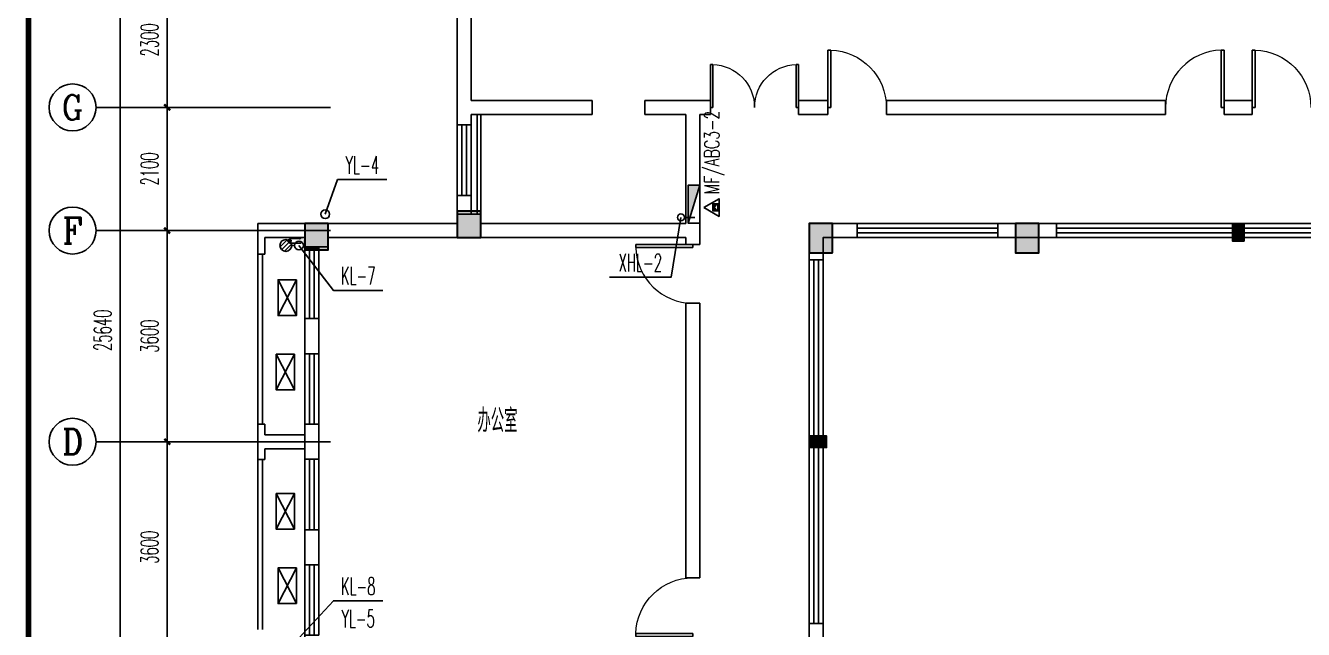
# Model space of a CAD drawing. Header units: inches. Extents: x -1293886 to -986005, y -15154 to 203628.
# Drawn here: x -1229034 to -1207239, y 1506 to 11801 of the extents above; entities that cross this region are included whole.
import ezdxf
from ezdxf.enums import TextEntityAlignment as Align

# ---------------------------------------------------------------- set-up
doc = ezdxf.new("R2010")
doc.units = ezdxf.units.IN
doc.header["$LTSCALE"] = 100
doc.header["$MEASUREMENT"] = 0
doc.linetypes.add('W_P', pattern=[7, 6, -1])
doc.layers.get('0').update_dxf_attribs({"color": 252})
for name, color, linetype in [('AXIS_TEXT', 7, 'Continuous'), ('PUB_HATCH', 8, 'Continuous'), ('PUB_WALL', 9, 'Continuous'), ('TK', 142, 'Continuous'), ('WP_F', 1, 'Continuous'), ('WP_F_LGBH', 4, 'Continuous'), ('WP_F_PJ', 7, 'Continuous'), ('WP_Y', 6, 'W_P'), ('WP_Y_LGBH', 4, 'Continuous'), ('WP_Y_PJ', 7, 'Continuous'), ('WW_PJ', 7, 'Continuous'), ('WZ', 6, 'Continuous'), ('管道', 3, 'Continuous')]:
    doc.layers.add(name, color=color, linetype=linetype)
doc.layers.add('COLU', color=2, linetype='Continuous', lineweight=30)
doc.layers.add('COLU-HATCH', color=7, linetype='Continuous', lineweight=25, true_color=0x5b5b5b)
doc.styles.add('_TCH_AXIS', font='COMPLEX', dxfattribs={"bigfont": 'GBCBIG'})
doc.styles.add('COMPLEX', font='COMPLEX')
doc.styles.add('DIM_FONT', font='bzxw.shx', dxfattribs={"width": 0.55, "bigfont": 'bzhz.shx'})
doc.styles.add('DXF', font='bzxw.shx', dxfattribs={"width": 0.7, "bigfont": 'bzhz.shx'})
doc.styles.add('HZ', font='SIMPLEX.SHX', dxfattribs={"width": 0.55, "bigfont": 'HZTXT.SHX'})
doc.styles.add('HZ2', font='ROMAND.SHX', dxfattribs={"width": 0.7, "bigfont": 'HZTXT.SHX'})
doc.styles.get("Standard").update_dxf_attribs({"font": 'txt.shx', "bigfont": 'bzhz.shx'})
doc.dimstyles.new('DIMN', dxfattribs={"dimtxt": 300, "dimasz": 100, "dimexe": 250, "dimexo": 300, "dimgap": 150, "dimtad": 1, "dimdec": 0, "dimzin": 0, "dimdsep": 46, "dimtxsty": 'DIM_FONT', "dimblk": 'ARCHTICK', "dimcen": 0.09, "dimclrt": 7, "dimazin": 2, "dimtfac": 1, "dimtdec": 0, "dimtix": 1, "dimtmove": 2, "dimatfit": 3, "dimldrblk": 'ARCHTICK', "dimfxl": 0, "dimtolj": 1, "dimtzin": 0, "dimarcsym": 0})

# ---------------------------------------------------------------- blocks, each defined once
blk = doc.blocks.new('999')
at = {"layer": '管道'}
for p, q in [((-116, 57, 2400), (184, 57, 2400)), ((34, 207, 2400), (34, -93, 2400))]:
    blk.add_line(p, q, dxfattribs=at)
blk.add_circle((34, 57, 2400), 100, dxfattribs=at)
blk = doc.blocks.new('A$C33340155')
at = {"layer": '管道', "xscale": 0.25, "yscale": 0.25, "zscale": 0.25}
blk.add_blockref('999', (29, 23, -2662), dxfattribs=at)
blk = doc.blocks.new('A$C2A737560')
at = {"layer": 'COLU-HATCH', "transparency": 33554687}
for points in [[(2600, 14460), (3000, 14460), (3000, 14910), (2600, 14910)], [(0, 14250), (400, 14250), (400, 14700), (0, 14700)], [(9000, 14200), (9000, 14700), (8600, 14700), (8600, 14200)], [(12520, 14200), (12520, 14700), (12120, 14700), (12120, 14200)]]:
    blk.add_hatch(color=256, dxfattribs=at).paths.add_polyline_path(points, flags=0)
at = {"layer": 'PUB_WALL'}
h = blk.add_hatch(dxfattribs=at)
h.set_pattern_fill('钢筋混凝土', color=256, scale=30)
h.set_pattern_definition([(45, (-1241376.725, 680760.73), (-53.0330086, 53.0330086), []), (50, (-1241376.72, 680760.73), (215.178055, -18.82564), [22.5, -247.5]), (355, (-1241376.72, 680760.73), (-41.6254, 225.65764), [18, -198]), (100.4514, (-1241358.8, 680759.16), (173.552815, 206.831863), [19.122057, -210.342634]), (46.1842, (-1241376.72, 680820.73), (320.172315, -49.655704), [33.75, -371.25]), (96.6356, (-1241350.04, 680816.6), (280.39881, 292.23536), [28.68309, -315.5139]), (351.1842, (-1241376.72, 680820.73), (280.39858, 292.23558), [27, -297]), (21, (-1241346.72, 680805.73), (179.072116, -120.785667), [22.5, -247.5]), (326, (-1241346.72, 680805.73), (72.9946, 217.545014), [18, -198]), (71.4514, (-1241331.8, 680795.66), (252.06679, 96.75915), [19.122057, -210.342634]), (37.5, (-1241376.725, 680760.73), (3.6479566, 99.868156), [0, -195.6, 0, -201, 0, -198.75]), (7.5, (-1241376.72, 680760.73), (78.920861, 118.3235136), [0, -114.6, 0, -191.1, 0, -75.75]), (327.5, (-1241443.625, 680760.73), (160.146731, -6.7664615), [0, -75, 0, -234, 0, -310.5]), (317.5, (-1241473.62, 680760.73), (174.955851, 30.031495), [0, -97.5, 0, -155.4, 0, -220.5])])
h.paths.add_polyline_path([(16010, 14690), (16010, 14410), (15830, 14410), (15830, 14690)])
at = {"layer": 'COLU'}
for points in [[(2600, 14460), (3000, 14460), (3000, 14910), (2600, 14910)], [(0, 14250), (400, 14250), (400, 14700), (0, 14700)], [(9000, 14200), (9000, 14700), (8600, 14700), (8600, 14200)], [(12520, 14200), (12520, 14700), (12120, 14700), (12120, 14200)]]:
    blk.add_lwpolyline(points, close=True, dxfattribs=at)
at = {"layer": 'PUB_WALL'}
for p, q in [((15820, 14400), (15820, 14700)), ((16020, 14400), (16020, 14700)), ((15820, 14400), (16020, 14400))]:
    blk.add_line(p, q, dxfattribs=at)
at = {"layer": 'PUB_WALL', "const_width": 20}
blk.add_lwpolyline([(16010, 14690), (16010, 14410), (15830, 14410), (15830, 14690)], close=True, dxfattribs=at)
blk = doc.blocks.new('_ArchTick')
at = {"color": 0, "linetype": 'ByBlock', "const_width": 0.4}
blk.add_lwpolyline([(-0.5, -0.5), (0.5, 0.5)], dxfattribs=at)
blk = doc.blocks.new('*D350')
at = {"color": 0, "lineweight": -2}
for p, q in [((-1224419, 4706), (-1226869, 4706)), ((-1226619, 1106), (-1226619, 4706)), ((-1224419, 1106), (-1226869, 1106))]:
    blk.add_line(p, q, dxfattribs=at)
at = {"layer": 'Defpoints', "color": 0}
for p in [(-1226619, 4706), (-1224119, 4706), (-1224119, 1106)]:
    blk.add_point(p, dxfattribs=at)
at = {"color": 0, "lineweight": -2, "xscale": 100, "yscale": 100, "zscale": 100}
for p, rotation in [((-1226619, 4706), 90), ((-1226619, 1106), 270)]:
    blk.add_blockref('_ArchTick', p, dxfattribs=dict(at, rotation=rotation))
at = {"color": 7, "insert": (-1226919, 2906), "char_height": 300, "attachment_point": 5, "rotation": 90, "style": 'HZ'}
blk.add_mtext('\\A1;3600', dxfattribs=at)
blk = doc.blocks.new('*D351')
at = {"color": 0, "lineweight": -2}
for p, q in [((-1224419, 8306), (-1226869, 8306)), ((-1226619, 4706), (-1226619, 8306)), ((-1224419, 4706), (-1226869, 4706))]:
    blk.add_line(p, q, dxfattribs=at)
at = {"layer": 'Defpoints', "color": 0}
for p in [(-1226619, 8306), (-1224119, 8306), (-1224119, 4706)]:
    blk.add_point(p, dxfattribs=at)
at = {"color": 0, "lineweight": -2, "xscale": 100, "yscale": 100, "zscale": 100}
for p, rotation in [((-1226619, 8306), 90), ((-1226619, 4706), 270)]:
    blk.add_blockref('_ArchTick', p, dxfattribs=dict(at, rotation=rotation))
at = {"color": 7, "insert": (-1226919, 6506), "char_height": 300, "attachment_point": 5, "rotation": 90, "style": 'HZ'}
blk.add_mtext('\\A1;3600', dxfattribs=at)
blk = doc.blocks.new('*D352')
at = {"color": 0, "lineweight": -2}
for p, q in [((-1224419, 10406), (-1226869, 10406)), ((-1226619, 8306), (-1226619, 10406)), ((-1224419, 8306), (-1226869, 8306))]:
    blk.add_line(p, q, dxfattribs=at)
at = {"layer": 'Defpoints', "color": 0}
for p in [(-1226619, 10406), (-1224119, 10406), (-1224119, 8306)]:
    blk.add_point(p, dxfattribs=at)
at = {"color": 0, "lineweight": -2, "xscale": 100, "yscale": 100, "zscale": 100}
for p, rotation in [((-1226619, 10406), 90), ((-1226619, 8306), 270)]:
    blk.add_blockref('_ArchTick', p, dxfattribs=dict(at, rotation=rotation))
at = {"color": 7, "insert": (-1226919, 9356), "char_height": 300, "attachment_point": 5, "rotation": 90, "style": 'HZ'}
blk.add_mtext('\\A1;2100', dxfattribs=at)
blk = doc.blocks.new('*D353')
at = {"color": 0, "lineweight": -2}
for p, q in [((-1224419, 12706), (-1226869, 12706)), ((-1226619, 10406), (-1226619, 12706)), ((-1224419, 10406), (-1226869, 10406))]:
    blk.add_line(p, q, dxfattribs=at)
at = {"layer": 'Defpoints', "color": 0}
for p in [(-1226619, 12706), (-1224119, 12706), (-1224119, 10406)]:
    blk.add_point(p, dxfattribs=at)
at = {"color": 0, "lineweight": -2, "xscale": 100, "yscale": 100, "zscale": 100}
for p, rotation in [((-1226619, 12706), 90), ((-1226619, 10406), 270)]:
    blk.add_blockref('_ArchTick', p, dxfattribs=dict(at, rotation=rotation))
at = {"color": 7, "insert": (-1226919, 11556), "char_height": 300, "attachment_point": 5, "rotation": 90, "style": 'HZ'}
blk.add_mtext('\\A1;2300', dxfattribs=at)
blk = doc.blocks.new('*D356')
at = {"color": 0, "lineweight": -2}
for p, q in [((-1224419, 19426), (-1227669, 19426)), ((-1227419, -6214), (-1227419, 19426)), ((-1224419, -6214), (-1227669, -6214))]:
    blk.add_line(p, q, dxfattribs=at)
at = {"layer": 'Defpoints', "color": 0}
for p in [(-1227419, 19426), (-1224119, 19426), (-1224119, -6214)]:
    blk.add_point(p, dxfattribs=at)
at = {"color": 0, "lineweight": -2, "xscale": 100, "yscale": 100, "zscale": 100}
for p, rotation in [((-1227419, 19426), 90), ((-1227419, -6214), 270)]:
    blk.add_blockref('_ArchTick', p, dxfattribs=dict(at, rotation=rotation))
at = {"color": 7, "insert": (-1227719, 6606), "char_height": 300, "attachment_point": 5, "rotation": 90, "style": 'HZ'}
blk.add_mtext('\\A1;25640', dxfattribs=at)
blk = doc.blocks.new('$TCHSYS$WIN2D')
for p, q in [((-0.5, 0.5), (0.5, 0.5)), ((-0.5, 0.5), (-0.5, -0.5)), ((0.5, 0.5), (0.5, -0.5)), ((0.5, 0.1667), (-0.5, 0.1667)), ((0.5, -0.1667), (-0.5, -0.1667)), ((-0.5, -0.5), (0.5, -0.5))]:
    blk.add_line(p, q)
blk = doc.blocks.new('_AXISO')
blk.add_circle((0, 0), 0.5)
at = {"layer": 'AXIS_TEXT', "style": 'COMPLEX', "width": 1.041667}
blk.add_attdef('A', text='', height=0.56, dxfattribs=at).set_placement((-0.25, -0.28), (0.25, -0.28), align=Align.FIT)
blk = doc.blocks.new('$DorLib2D$00000001')
for p, q in [((0.45, 0.975), (0.5, 0.975)), ((0.45, 0), (0.45, 0.975)), ((0.5, 0), (0.5, 0.975)), ((0.5, 0), (0.45, 0))]:
    blk.add_line(p, q)
at = {"lineweight": 13}
blk.add_arc((0.475, 0), 0.975, 91.4693, 180, dxfattribs=at)
blk = doc.blocks.new('$DorLib2D$00000002')
for p, q in [((-0.5, 0), (-0.5, 0.4875)), ((-0.475, 0.4875), (-0.5, 0.4875)), ((-0.475, 0), (-0.475, 0.4875)), ((0.475, 0), (0.475, 0.4875)), ((0.475, 0.4875), (0.5, 0.4875)), ((0.5, 0), (0.5, 0.4875)), ((-0.5, 0), (-0.475, 0)), ((0.5, 0), (0.475, 0))]:
    blk.add_line(p, q)
at = {"lineweight": 13}
for centre, start, end in [((-0.4875, 0), 0, 88.53072), ((0.4875, 0), 91.46928, 180)]:
    blk.add_arc(centre, 0.4875, start, end, dxfattribs=at)
blk = doc.blocks.new('_FZH')
blk.add_lwpolyline([(-0.5, -0.5), (0.5, -0.5), (0.5, 0.5), (-0.5, 0.5)], close=True)
at = {"layer": 'PUB_HATCH'}
blk.add_solid([(-0.5, -0.5), (0.5, -0.5), (-0.5, 0.5), (0.5, 0.5)], dxfattribs=at)
blk = doc.blocks.new('$QC006_2')
for points in [[(0, 260), (150, 0), (-150, 0)], [(-57, 109), (67, 109), (67, 19), (-57, 19)]]:
    blk.add_lwpolyline(points, close=True)
for points in [[(-57, 109), (67, 109), (67, 19), (-57, 109)], [(67, 19), (-57, 109), (-57, 19), (67, 109)], [(67, 109), (67, 19), (-57, 109), (-57, 19)]]:
    blk.add_solid(points)
at = {"style": 'HZ', "width": 0.7}
blk.add_attdef('TXT', (227, -1), '', height=250, dxfattribs=at)
at = {"style": 'HZ', "flags": 1}
for tag in ['UNIT', 'WHAT', 'SPEC']:
    blk.add_attdef(tag, (0, 0), '', height=0.001, dxfattribs=at)
blk = doc.blocks.new('$QC001_5')
blk.add_line((-325, 200), (325, 0))
blk.add_lwpolyline([(325, 0), (325, 200), (-325, 200), (-325, 0)], close=True)
blk.add_solid([(-325, 200), (325, 200), (-325, 200), (325, 0)])
at = {"flags": 1}
for tag in ['UNIT', 'WHAT', 'SPEC']:
    blk.add_attdef(tag, (0, 0), '', height=0.001, dxfattribs=at)
blk = doc.blocks.new('$LIGUAN')
at = {"color": 0, "linetype": 'Continuous'}
blk.add_circle((0, 0), 0.5, dxfattribs=at)
at = {"color": 0, "flags": 1}
for tag in ['THICK', 'BG_D', 'BG_T']:
    blk.add_attdef(tag, (0, 0), '', height=0.0001, dxfattribs=at)
blk = doc.blocks.new('$PS001_0')
for p, q in [((-0.48, -0.12), (0.12, 0.48)), ((-0.35, -0.35), (0.35, 0.35)), ((-0.12, -0.49), (0.49, 0.12))]:
    blk.add_line(p, q)
blk.add_circle((0, 0), 0.5)
at = {"style": 'HZ', "width": 0.7, "flags": 1}
for tag in ['UNIT', 'WHAT', 'SPEC']:
    blk.add_attdef(tag, (0, 0), '', height=0.001, dxfattribs=at)

msp = doc.modelspace()

# ---------------------------------------------------------------- hatches: boundary and pattern name
h = msp.add_hatch()
h.set_pattern_fill('ANSI31', color=256, angle=-90)
h.set_pattern_definition([(315, (-496932.1257, 1195999.9733), (1.1225320151, 1.1225320151), [])])
h.paths.add_polyline_path([(-1208251.2, 8426), (-1208251.2, 8126), (-1208451.2, 8126), (-1208451.2, 8426)])
h = msp.add_hatch()
h.set_pattern_fill('ANSI31', color=256)
h.set_pattern_definition([(45, (-2403245.1335, 716124.9843), (-1.1225320151, 1.1225320151), [])])
h.paths.add_polyline_path([(-1215671.1, 4805.9), (-1215371.1, 4805.9), (-1215371.1, 4605.9), (-1215671.1, 4605.9)])

# ---------------------------------------------------------------- linework, layer by layer
for p, q in [((-1221671.2, 12586), (-1221671.2, 10406)), ((-1221431.2, 12586), (-1221431.2, 10526)), ((-1221431.2, 10526), (-1219371.1, 10526)), ((-1219371.1, 10526), (-1219371.1, 10286)), ((-1218471.1, 10526), (-1217651.2, 10526)), ((-1218471.1, 10526), (-1218471.1, 10286)), ((-1217351.2, 10526), (-1217651.2, 10526)), ((-1217351.2, 10286), (-1217351.2, 10526)), ((-1215351.2, 10526), (-1215851.2, 10526)), ((-1215851.2, 10526), (-1215851.2, 10286)), ((-1215351.2, 10286), (-1215351.2, 10526)), ((-1209591.2, 10526), (-1214351.2, 10526)), ((-1214351.2, 10526), (-1214351.2, 10286)), ((-1209591.2, 10286), (-1209591.2, 10526)), ((-1208111.2, 10526), (-1208591.2, 10526)), ((-1208591.2, 10526), (-1208591.2, 10286)), ((-1208111.2, 10286), (-1208111.2, 10526)), ((-1223831.3, 10406), (-1227831.3, 10406)), ((-1221671.2, 10406), (-1221671.2, 10105.9)), ((-1221431.2, 10286), (-1219371.1, 10286)), ((-1221431.2, 10105.9), (-1221431.2, 10286)), ((-1218471.1, 10286), (-1217771.2, 10286)), ((-1217771.2, 10286), (-1217771.2, 8426)), ((-1217531.2, 10286), (-1217531.2, 8306)), ((-1217531.2, 10286), (-1217351.2, 10286)), ((-1215851.2, 10286), (-1215351.2, 10286)), ((-1214351.2, 10286), (-1209591.2, 10286)), ((-1208591.2, 10286), (-1208111.2, 10286)), ((-1221671.2, 10105.9), (-1221431.2, 10105.9)), ((-1221431.2, 8905.9), (-1221671.2, 8905.9)), ((-1221671.2, 8905.9), (-1221671.2, 8586)), ((-1221431.2, 8586), (-1221431.2, 8905.9)), ((-1223831.3, 8306), (-1227831.3, 8306)), ((-1224271.2, 8426), (-1225071.1, 8426)), ((-1225071.1, 7905.9), (-1225071.1, 8426)), ((-1221671.2, 8426), (-1223871.2, 8426)), ((-1217771.2, 8426), (-1221271.2, 8426)), ((-1217531.2, 8066), (-1217531.2, 8306)), ((-1214851.2, 8426), (-1215271.2, 8426)), ((-1214851.2, 8186), (-1214851.2, 8426)), ((-1212151.2, 8426), (-1212451.2, 8426)), ((-1212451.2, 8426), (-1212451.2, 8186)), ((-1211451.2, 8426), (-1211751.2, 8426)), ((-1211451.2, 8186), (-1211451.2, 8426)), ((-1208251.2, 8426), (-1208451.2, 8426)), ((-1208451.2, 8426), (-1208451.2, 8186)), ((-1208251.2, 8186), (-1208251.2, 8426)), ((-1224271.2, 8186), (-1224951.1, 8186)), ((-1224951.1, 7905.9), (-1224951.1, 8186)), ((-1224532, 8166.9, -2061.6), (-1224331.6, 8169.1)), ((-1224331.6, 8089.1), (-1224532, 8091.9, -2061.6)), ((-1221671.2, 8186), (-1223871.2, 8186)), ((-1217771.2, 8186), (-1221271.2, 8186)), ((-1217771.2, 8186), (-1217771.2, 8066)), ((-1217771.2, 8066), (-1217531.2, 8066)), ((-1215271.2, 8186), (-1214851.2, 8186)), ((-1212451.2, 8186), (-1212151.2, 8186)), ((-1211751.2, 8186), (-1211451.2, 8186)), ((-1208451.2, 8186), (-1208251.2, 8186)), ((-1225071.1, 5006.1), (-1225071.1, 7905.9)), ((-1225071.1, 7905.9), (-1224951.1, 7905.9)), ((-1224991.2, 5006.1), (-1224991.2, 7905.9)), ((-1224271.2, 8026), (-1224271.2, 8005.9)), ((-1224271.2, 8005.9), (-1224031.2, 8005.9)), ((-1224031.2, 8005.9), (-1224031.2, 8026)), ((-1215671.2, 7926), (-1215671.2, 7805.9)), ((-1215431.2, 7805.9), (-1215431.2, 7926)), ((-1215671.2, 7805.9), (-1215431.2, 7805.9)), ((-1224415, 6857.4), (-1224727.9, 7466.7)), ((-1224727.9, 6857.4), (-1224415, 7466.7)), ((-1217771.2, 7066), (-1217771.2, 2386)), ((-1217531.2, 7066), (-1217771.2, 7066)), ((-1217531.2, 2386), (-1217531.2, 7066)), ((-1224271.2, 6805.9), (-1224271.2, 6206)), ((-1224031.2, 6805.9), (-1224271.2, 6805.9)), ((-1224031.2, 6206), (-1224031.2, 6805.9)), ((-1224445.9, 5588.9), (-1224758.8, 6198.1)), ((-1224758.8, 5588.9), (-1224445.9, 6198.1)), ((-1224271.2, 6206), (-1224031.2, 6206)), ((-1225071.1, 4705.8), (-1225071.1, 5005.7)), ((-1225071.1, 5005.7), (-1224951.1, 5005.7)), ((-1224951.1, 4825.9), (-1224951.1, 5005.7)), ((-1224271.2, 4826), (-1224951.1, 4825.9)), ((-1224031.2, 5006), (-1224271.2, 5006)), ((-1224271.2, 5006), (-1224271.2, 4826)), ((-1224031.2, 4706), (-1224031.2, 5006)), ((-1215431.2, 4805.9), (-1215671.2, 4805.9)), ((-1215671.2, 4805.9), (-1215671.2, 4605.9)), ((-1215431.2, 4605.9), (-1215431.2, 4805.9)), ((-1223831.3, 4706), (-1227831.3, 4706)), ((-1225071.1, 4405.8), (-1225071.1, 4705.8)), ((-1224271.2, 4586), (-1224951.1, 4585.9)), ((-1224951.1, 4405.8), (-1224951.1, 4585.9)), ((-1224271.2, 4586), (-1224271.2, 4406)), ((-1224031.2, 4406), (-1224031.2, 4706)), ((-1215671.2, 4605.9), (-1215431.2, 4605.9)), ((-1225071.1, 4405.8), (-1225071.1, 1506)), ((-1225071.1, 4405.8), (-1224951.1, 4405.8)), ((-1224991.2, 4405.8), (-1224991.2, 1506)), ((-1224271.2, 4406), (-1224031.2, 4406)), ((-1224445.9, 3823.1), (-1224758.8, 3213.9)), ((-1224758.8, 3823.1), (-1224445.9, 3213.9)), ((-1224271.2, 3206), (-1224271.2, 2605.9)), ((-1224031.2, 3206), (-1224271.2, 3206)), ((-1224031.2, 2605.9), (-1224031.2, 3206)), ((-1224415, 2554.5), (-1224727.9, 1945.3)), ((-1224727.9, 2554.5), (-1224415, 1945.3)), ((-1224271.2, 2605.9), (-1224031.2, 2605.9)), ((-1217771.2, 2386), (-1217531.2, 2386)), ((-1215431.2, 1605.9), (-1215671.2, 1605.9)), ((-1215671.2, 1605.9), (-1215671.2, 1226)), ((-1215431.2, 1226), (-1215431.2, 1605.9))]:
    msp.add_line(p, q)
for points in [[(-1185131.2, 19426), (-1221671.2, 19426), (-1221671.2, 8426), (-1224271.2, 8426), (-1224271.2, -6274), (-1215371.2, -6274), (-1215371.2, -2014), (-1214831.2, -2014), (-1214831.2, 1226), (-1215431.2, 1226), (-1215431.2, 8186), (-1190471.2, 8186), (-1190471.2, 6146), (-1185371.2, 6146), (-1185371.2, 5936), (-1185131.2, 5936), (-1185131.2, 8186), (-1184131.2, 8186), (-1184131.2, 17226), (-1185131.2, 17226), (-1185131.2, 19426)], [(-1224415, 7466.7), (-1224415, 6857.4), (-1224727.9, 6857.4), (-1224727.9, 7466.7), (-1224415, 7466.7)], [(-1224445.9, 6198.1), (-1224445.9, 5588.9), (-1224758.8, 5588.9), (-1224758.8, 6198.1), (-1224445.9, 6198.1)], [(-1224445.9, 3213.9), (-1224445.9, 3823.1), (-1224758.8, 3823.1), (-1224758.8, 3213.9), (-1224445.9, 3213.9)], [(-1224415, 1945.3), (-1224415, 2554.5), (-1224727.9, 2554.5), (-1224727.9, 1945.3), (-1224415, 1945.3)]]:
    msp.add_lwpolyline(points)
for points in [[(-1221271.2, 10286), (-1221271.2, 8586), (-1221331.2, 8586), (-1221331.2, 10286)], [(-1208251.2, 8426), (-1208251.2, 8126), (-1208451.2, 8126), (-1208451.2, 8426)], [(-1215671.1, 4805.9), (-1215371.1, 4805.9), (-1215371.1, 4605.9), (-1215671.1, 4605.9)]]:
    msp.add_lwpolyline(points, close=True)
at = {"const_width": 3}
msp.add_lwpolyline([(-1224371.6, 8129.1, -1), (-1224291.6, 8129.1, -1), (-1224371.6, 8129.1, -1)], format="xyb", dxfattribs=at)
at = {"layer": 'TK', "const_width": 100}
msp.add_lwpolyline([(-1228983.7, -14153.6), (-1173083.7, -14153.6), (-1173083.7, 25846.4), (-1228983.7, 25846.4)], close=True, dxfattribs=at)
at = {"layer": 'WP_F'}
msp.add_line((-1217796.4, 8531), (-1217621.8, 8531), dxfattribs=at)
at = {"layer": 'WP_F_LGBH'}
msp.add_lwpolyline([(-1217856.4, 8531), (-1218025.2, 7508.8), (-1219075.2, 7508.8)], dxfattribs=at)
at = {"layer": 'WP_Y'}
msp.add_line((-1224445.6, 8052), (-1224495, 8052), dxfattribs=at)
at = {"layer": 'WP_Y_LGBH'}
for points in [[(-1223922.7, 8584.5), (-1223710.9, 9175), (-1222870.9, 9175)], [(-1224370.6, 8052), (-1223781.9, 7286.3), (-1222941.9, 7286.3)], [(-1224370.6, 1358), (-1223781.9, 1994.1), (-1222941.9, 1994.1)]]:
    msp.add_lwpolyline(points, dxfattribs=at)

# ---------------------------------------------------------------- block references
msp.add_blockref('A$C2A737560', (-1224271.2, -6274))
for name, p, xscale, yscale, zscale in [('$DorLib2D$00000001', (-1214851.2, 10406), -1000, 1000, -1000), ('$DorLib2D$00000001', (-1209091.2, 10406), 1000, 1000, 1000), ('$DorLib2D$00000001', (-1207611.2, 10406), -1000, 1000, -1000), ('$DorLib2D$00000002', (-1216601.2, 10406), -1500, 1500, -1500), ('_FZH', (-1221471.2, 8386), 400, 400, 400), ('_FZH', (-1224071.2, 8226), 400, 400, 400), ('_FZH', (-1215471.2, 8176), 400, 500.0000002487795, 500.0000002487795), ('$TCHSYS$WIN2D', (-1213651.2, 8306), -2400, 240, -2400), ('_FZH', (-1211951.2, 8176), 399.999999796506, 499.9999999435386, 499.9999999435386), ('$TCHSYS$WIN2D', (-1209951.2, 8306), -3000, 240, -3000), ('$TCHSYS$WIN2D', (-1206751.2, 8306), -3000, 240, -3000)]:
    msp.add_blockref(name, p, dxfattribs=dict(xscale=xscale, yscale=yscale, zscale=zscale))
ref = msp.add_blockref('_AXISO', (-1228231.3, 10406), dxfattribs=dict(xscale=800, yscale=800, zscale=800))
ref.add_attrib('A', 'G', dxfattribs={"layer": 'AXIS_TEXT', "height": 425.2, "style": '_TCH_AXIS'}).set_placement((-1228413.5, 10193.4), (-1228049.1, 10193.4), align=Align.FIT)
for name, p, xscale, yscale, zscale, rotation in [('$TCHSYS$WIN2D', (-1221551.2, 9505.9), -1200, 240, -1200, 270), ('$DorLib2D$00000001', (-1217651.2, 7566), -1000, -1000, -1000, 270), ('$TCHSYS$WIN2D', (-1224151.2, 7405.9), -1200, -240, -1200, 270), ('$TCHSYS$WIN2D', (-1215551.2, 6305.9), -3000, 240, -3000, 90), ('$TCHSYS$WIN2D', (-1224151.2, 5606), -1200, -240, -1200, 270), ('$TCHSYS$WIN2D', (-1215551.2, 3105.9), -3000, 240, -3000, 90), ('$TCHSYS$WIN2D', (-1224151.2, 3806), -1200, -240, -1200, 270), ('$TCHSYS$WIN2D', (-1224151.2, 2005.9), -1200, -240, -1200, 270), ('$DorLib2D$00000001', (-1217651.2, 1886), 1000, -1000, 1000, 270)]:
    msp.add_blockref(name, p, dxfattribs=dict(xscale=xscale, yscale=yscale, zscale=zscale, rotation=rotation))
ref = msp.add_blockref('_AXISO', (-1228231.3, 8306), dxfattribs=dict(xscale=800, yscale=800, zscale=800))
ref.add_attrib('A', 'F', dxfattribs={"layer": 'AXIS_TEXT', "height": 445.4, "style": '_TCH_AXIS'}).set_placement((-1228401, 8083.3), (-1228061.6, 8083.3), align=Align.FIT)
at = {"rotation": 90}
msp.add_blockref('A$C33340155', (-1224494.5, 8091.9), dxfattribs=at)
ref = msp.add_blockref('_AXISO', (-1228231.3, 4706), dxfattribs=dict(xscale=800, yscale=800, zscale=800))
ref.add_attrib('A', 'D', dxfattribs={"layer": 'AXIS_TEXT', "height": 435.3, "style": '_TCH_AXIS'}).set_placement((-1228407.4, 4488.3), (-1228055.1, 4488.3), align=Align.FIT)
at = {"layer": 'WP_F', "xscale": 120, "yscale": 120, "zscale": 120}
msp.add_blockref('$LIGUAN', (-1217856.4, 8531), dxfattribs=at)
at = {"layer": 'WP_F_PJ', "rotation": 90}
msp.add_blockref('$QC001_5', (-1217531.2, 8756.5), dxfattribs=at)
at = {"layer": 'WP_Y', "xscale": 150, "yscale": 150, "zscale": 150}
for p in [(-1223922.7, 8584.5), (-1224370.6, 8052)]:
    msp.add_blockref('$LIGUAN', p, dxfattribs=at)
at = {"layer": 'WP_Y_PJ', "xscale": 200, "yscale": 200, "zscale": 200, "rotation": 180}
msp.add_blockref('$PS001_0', (-1224595, 8052), dxfattribs=at)
at = {"layer": 'WW_PJ', "rotation": 90}
msp.add_blockref('$QC006_2', (-1217205.6, 8697.1), dxfattribs=at).add_auto_attribs({'TXT': 'MF/ABC3-2'})

# ---------------------------------------------------------------- texts
at = {"layer": 'WP_F_LGBH', "style": 'HZ2', "width": 0.55}
msp.add_text('XHL-2', height=300, dxfattribs=at).set_placement((-1218550.2, 7608.8), align=Align.CENTER)
at = {"layer": 'WP_Y_LGBH', "style": 'HZ2', "width": 0.55}
for s, p in [('YL-4', (-1223290.9, 9275)), ('KL-7', (-1223361.9, 7386.3)), ('KL-8', (-1223361.9, 2094.1)), ('YL-5', (-1223361.9, 1541.5))]:
    msp.add_text(s, height=300, dxfattribs=at).set_placement(p, align=Align.CENTER)
at = {"layer": 'WZ', "color": 1, "style": 'DXF', "width": 0.6}
msp.add_text('办公室', height=400, dxfattribs=at).set_placement((-1221327.5, 4866.5))

# ---------------------------------------------------------------- dimensions: what is measured, and where the dimension line sits
for p1, p2, distance, picture, middle in [((-1224119.2, -6214), (-1224119.2, 19426), 3300, '*D356', (-1227719.2, 6606)), ((-1224119.2, 10406), (-1224119.2, 12706), 2500, '*D353', (-1226919.2, 11556)), ((-1224119.2, 8306), (-1224119.2, 10406), 2500, '*D352', (-1226919.2, 9356)), ((-1224119.2, 4706), (-1224119.2, 8306), 2500, '*D351', (-1226919.2, 6506)), ((-1224119.2, 1106), (-1224119.2, 4706), 2500, '*D350', (-1226919.2, 2906))]:
    dim = msp.add_aligned_dim(p1=p1, p2=p2, distance=distance, dimstyle='DIMN', override={"dimtxsty": 'HZ'})
    dim.commit()
    dim.dimension.update_dxf_attribs({"geometry": picture, "text_midpoint": middle})

doc.saveas('drawing.dxf')
